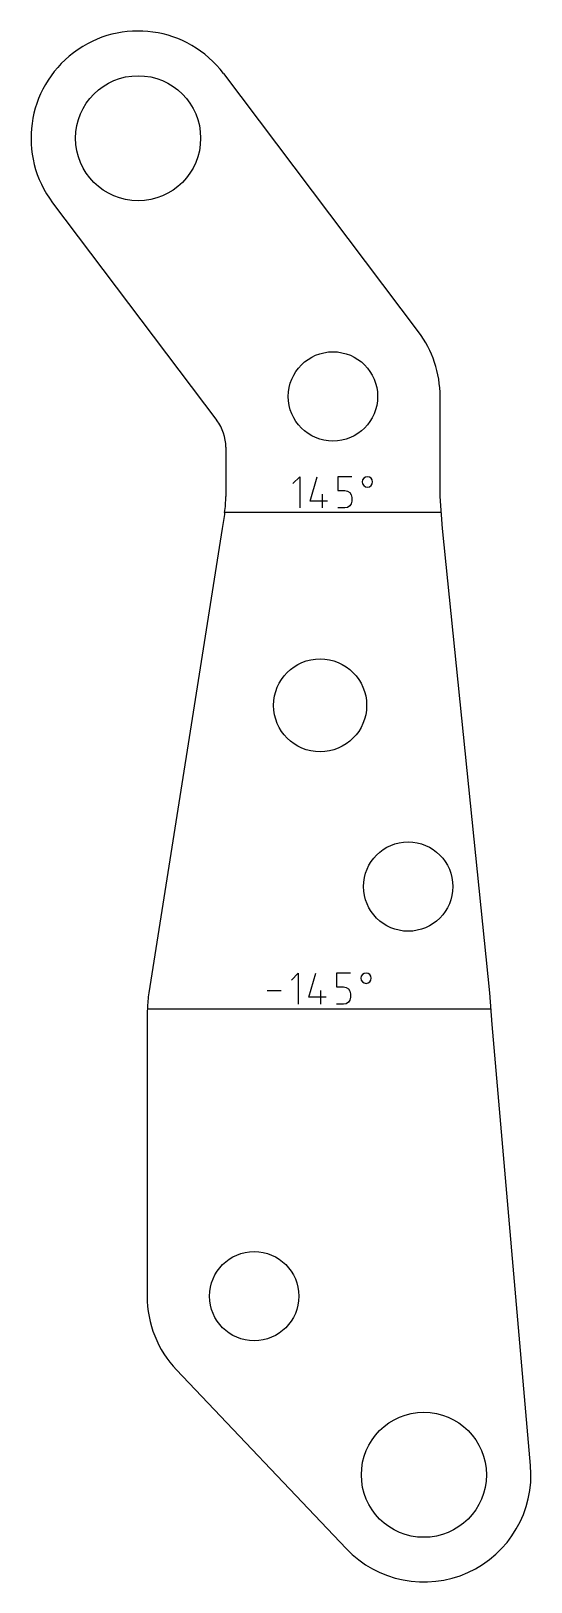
# Model space of a CAD drawing. Header units: metres. Extents: x 0 to 56, y 0 to 174.
import ezdxf

# ---------------------------------------------------------------- set-up
doc = ezdxf.new("R2010")
doc.units = ezdxf.units.M
doc.layers.get('0').update_dxf_attribs({"linetype": 'CONTINUOUS'})
for name, color, linetype in [('AP_BEND_ANGLES', 7, 'CONTINUOUS'), ('AP_BEND_LINES_DOWN', 3, 'CONTINUOUS'), ('AP_BEND_LINES_UP', 1, 'CONTINUOUS'), ('AP_CONTOUR', 7, 'CONTINUOUS')]:
    doc.layers.add(name, color=color, linetype=linetype)

msp = doc.modelspace()

# ---------------------------------------------------------------- linework, layer by layer
msp.add_circle((32.38, 98.15), 5.21)
at = {"layer": 'AP_BEND_ANGLES', "color": 7}
for points in [[(29.32, 122.98), (30.1, 123.75), (30.1, 120.25)], [(33.21, 121.03), (31.27, 121.03), (32.05, 123.75)], [(32.63, 120.25), (32.63, 121.81)], [(29.17, 67.4), (29.94, 68.18), (29.94, 64.68)], [(33.06, 65.46), (31.11, 65.46), (31.89, 68.18)], [(26.44, 66.24), (28, 66.24)], [(32.47, 64.68), (32.47, 66.24)]]:
    msp.add_lwpolyline(points, dxfattribs=at)
for points in [[(35.93, 123.75), (34.38, 123.75), (34.38, 122.2), (35.16, 122.2), (35.16, 122.2, -0.414), (35.93, 121.42), (35.93, 121.42), (35.93, 121.03), (35.93, 121.03, -0.414), (35.16, 120.25), (35.16, 120.25), (34.38, 120.25)], [(35.78, 68.18), (34.22, 68.18), (34.22, 66.63), (35, 66.63), (35, 66.63, -0.414), (35.78, 65.85), (35.78, 65.85), (35.78, 65.46), (35.78, 65.46, -0.414), (35, 64.68), (35, 64.68), (34.22, 64.68)]]:
    msp.add_lwpolyline(points, format="xyb", dxfattribs=at)
for points in [[(37.68, 123.75, 1), (37.68, 122.59, 1)], [(37.53, 68.18, 1), (37.53, 67.02, 1)]]:
    msp.add_lwpolyline(points, format="xyb", close=True, dxfattribs=at)
at = {"layer": 'AP_BEND_LINES_DOWN', "color": 3}
msp.add_line((13.03, 64.18), (51.52, 64.18), dxfattribs=at)
at = {"layer": 'AP_BEND_LINES_UP', "color": 1}
msp.add_line((45.9, 119.75), (21.69, 119.75), dxfattribs=at)
at = {"layer": 'AP_CONTOUR', "color": 7}
for p, q in [((43.4, 139.97), (21.58, 168.88)), ((2.42, 154.42), (20.81, 130.06)), ((45.82, 121.54), (45.82, 132.74)), ((21.82, 127.05), (21.82, 121.54)), ((21.82, 121.54), (21.82, 121.54)), ((46.08, 117.97), (45.82, 121.54)), ((45.82, 121.54), (45.82, 121.54)), ((21.42, 117.97), (13.2, 65.96)), ((21.42, 117.97), (21.42, 117.97)), ((51.4, 65.96), (46.08, 117.97)), ((51.4, 65.96), (51.4, 65.96)), ((51.64, 62.4), (51.4, 65.96)), ((13, 62.4), (13, 32)), ((55.95, 13.05), (51.64, 62.4)), ((51.64, 62.4), (51.64, 62.4)), ((16.3, 23.74), (35.3, 3.74))]:
    msp.add_line(p, q, dxfattribs=at)
for centre, radius in [((12, 161.65), 7), ((33.82, 132.74), 5), ((42.25, 77.86), 5), ((25, 32), 5), ((44, 12), 7)]:
    msp.add_circle(centre, radius, dxfattribs=at)
for centre, radius, start, end in [((12, 161.65), 12, 37.0444, 217.0444), ((33.82, 132.74), 12, 360, 37.0444), ((16.82, 127.05), 5, 0, 37.0444), ((8.71, 121.61), 13.11, 351.8514, 359.6989), ((2071.32, -188.83), 2072.73, 171.43839, 171.48802), ((28.9, 63.59), 15.88, 171.3926, 177.8414), ((64.78, 62.37), 51.78, 177.992, 179.9695), ((25, 32), 12, 180, 223.5312), ((44, 12), 12, 223.5312, 5)]:
    msp.add_arc(centre, radius, start, end, dxfattribs=at)

doc.saveas('drawing.dxf')
